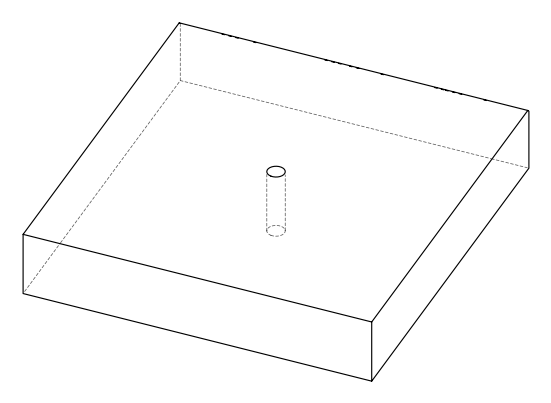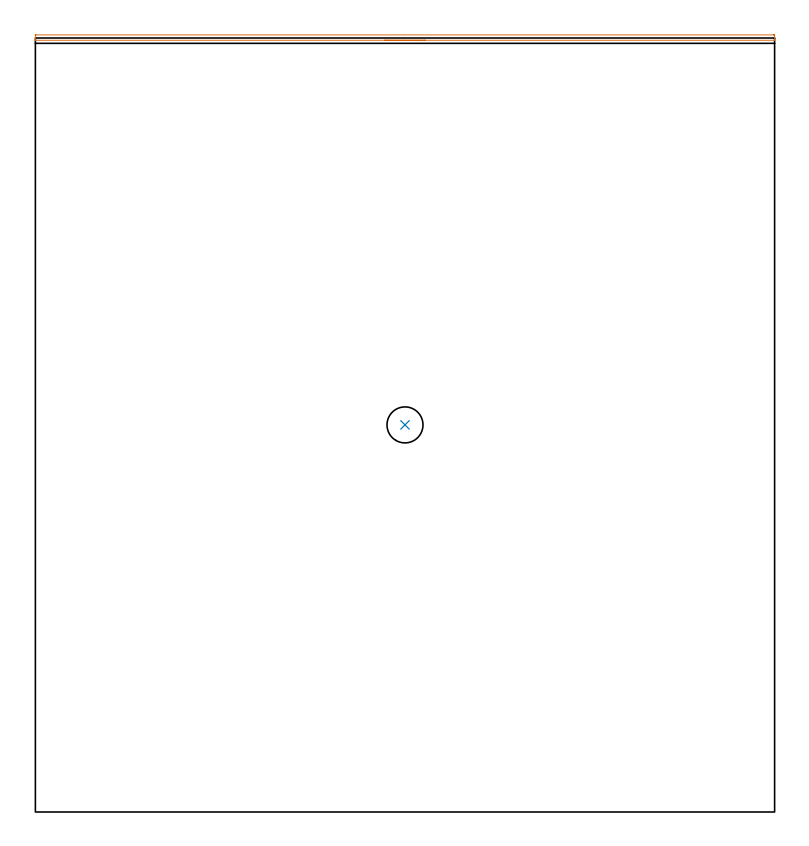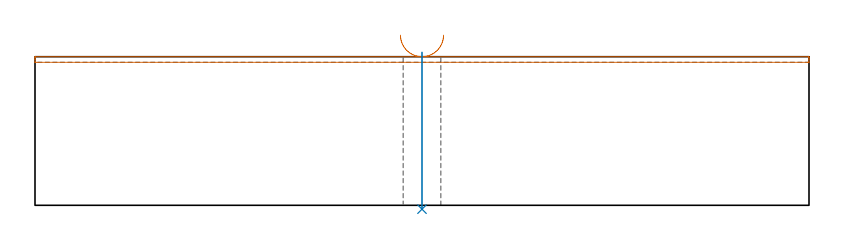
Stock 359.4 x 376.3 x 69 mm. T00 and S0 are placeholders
(PLAN: 2 operations, 1 tool changes, 3.3 min)
(1 AREA_MILL | FG_CHAMFER_SURFACE | UGT0205_001 | 3.03 min | 1216 mm3)
(2 INDEXABLE_INSERT_DRILL_THROUGH_HOLE_FROM_SOLID | STEP1HOLE | NXT0302_006 | 0.29 min | 16571 mm3)
(TOOL UGT0205_001 | Chamfer Mill 20 x 3 x 45 deg. | D20 FL50 Z2)
(TOOL NXT0302_006 | Index. Insert Drill 17.5mm [880-D1750L25-05] | D17.5 PA176 FL88 Z2)
(OP 1 AREA_MILL)
G17 G21 G94 G90
T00 M6
G54
G17 G0 G90 X189.7 Y375.2 S1061 M3
G43 Z79. H0
G94 G1 X189.662 Z78.128 F250.
X189.548 Z77.263
X189.359 Z76.412
X189.097 Z75.58
X188.763 Z74.774
X188.36 Z74.
X187.892 Z73.264
X187.36 Z72.572
X186.771 Z71.929
X186.128 Z71.339
X185.436 Z70.808
X184.7 Z70.34
X183.926 Z69.937
X183.12 Z69.603
X182.288 Z69.341
X181.436 Z69.152
X180.572 Z69.038
X179.7 Z69.
X0.169
X0.01 Y375.206 Z68.993
X0. Y375.519 Z68.681
Y375.834 Z68.366
Y376.5 Z67.695
Y377.712 Z66.485
X0.003 Y377.791 Z66.405
X0.383 Y377.8 Z66.4
X358.784
X359.018 Y377.799 Z66.401
X359.397 Y377.791 Z66.405
X359.4 Y377.712 Z66.485
Y376.5 Z67.695
Y375.834 Z68.366
Y375.518 Z68.681
X359.39 Y375.206 Z68.993
X359.231 Y375.2 Z69.
X179.7
X178.828 Z69.038
X177.964 Z69.152
X177.112 Z69.341
X176.28 Z69.603
X175.474 Z69.937
X174.7 Z70.34
X173.964 Z70.808
X173.272 Z71.339
X172.629 Z71.929
X172.04 Z72.572
X171.508 Z73.264
X171.04 Z74.
X170.637 Z74.774
X170.303 Z75.58
X170.041 Z76.412
X169.852 Z77.263
X169.738 Z78.128
X169.7 Z79.
M5
M2
(OP 2 INDEXABLE_INSERT_DRILL_THROUGH_HOLE_FROM_SOLID)
G17 G21 G94 G90
T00 M6
G54
G17 G0 G90 X179.7 Y188.2 S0 M3
G43 Z79. H1
G94 G81 G98 Z-1.806 F250. R71.
G80
M5
M2
